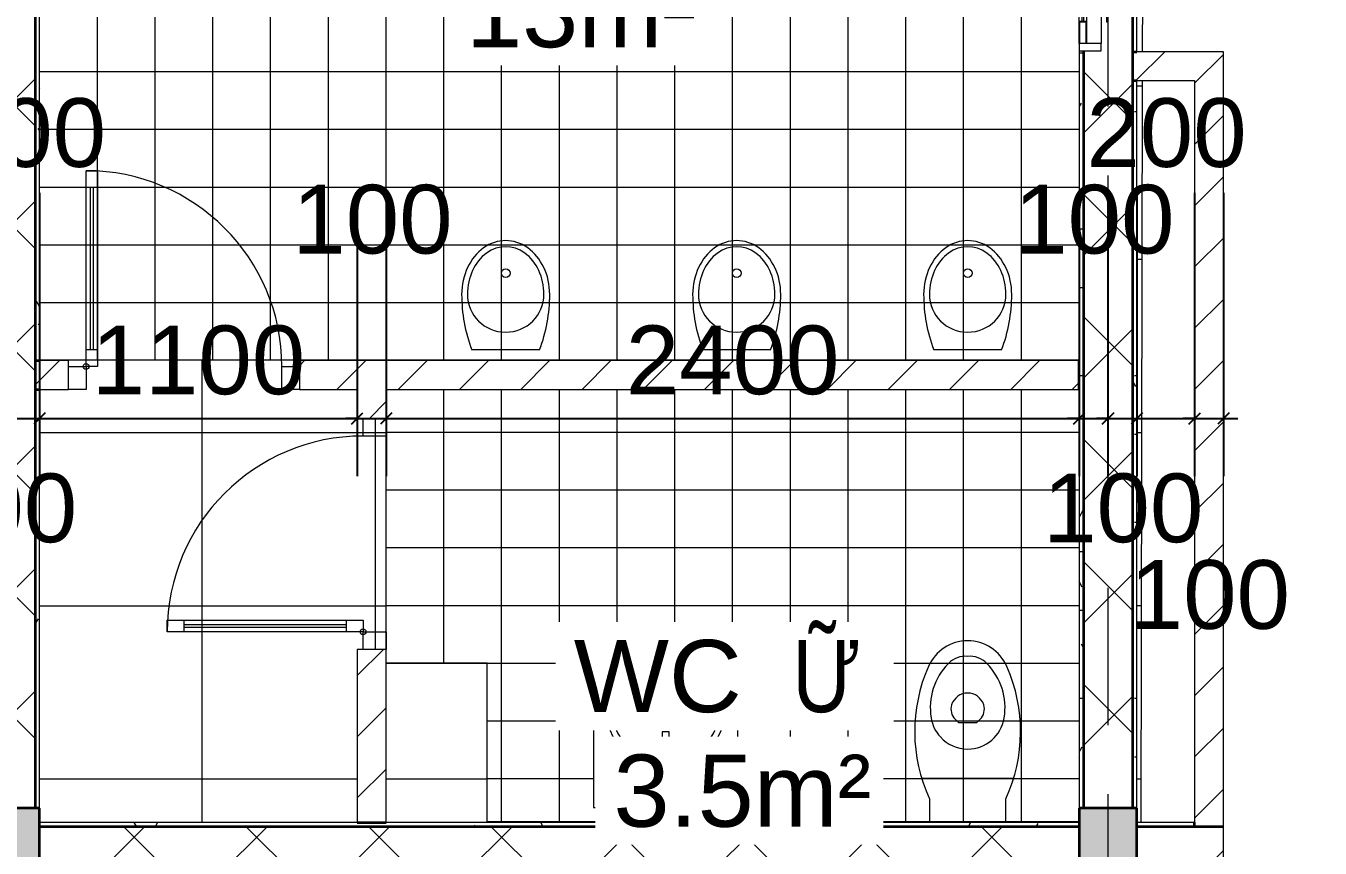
# Model space of a CAD drawing. Header units: millimetres. Extents: x -20510 to 108935, y -243239 to 20306.
# Drawn here: x 33402 to 37885, y -132188 to -129340 of the extents above; entities that cross this region are included whole.
import ezdxf

# ---------------------------------------------------------------- set-up
doc = ezdxf.new("R2010")
doc.units = ezdxf.units.MM
doc.linetypes.add('Hidden', pattern=[714.375, 476.25, -238.125])
for name, color, linetype, lineweight in [('A-ANNO-DIMS', 1, 'Continuous', 9), ('A-DOOR', 2, 'Continuous', 18), ('A-FLOR', 7, 'Continuous', 9), ('A-FLOR-PATT', 8, 'Continuous', 9), ('A-GLAZ', 4, 'Continuous', 18), ('A-WALL', 7, 'Continuous', 25), ('A-WALL-PATT', 8, 'Continuous', 18), ('G-ANNO-TEXT', 2, 'Continuous', 9), ('P-SANR-FIXT', 3, 'Continuous', 9), ('S-COLS', 7, 'Continuous', 25), ('S-GRID', 1, 'Continuous', 9)]:
    doc.layers.add(name, color=color, linetype=linetype, lineweight=lineweight)
doc.styles.add('Arial_2', font='arial.ttf', dxfattribs={"height": 300})
doc.styles.add('Arial_3', font='arial.ttf', dxfattribs={"width": 0.8, "height": 250})
doc.styles.add('Arial_5', font='arial.ttf', dxfattribs={"height": 238.125})
doc.dimstyles.new('SecretInternalLinAngDimStyle5p4736185', dxfattribs={"dimscale": 304.8, "dimtxt": 242.94927, "dimasz": 0.130208, "dimexe": 0.656168, "dimexo": 0.0625, "dimgap": 0.260417, "dimtad": 1, "dimdec": 0, "dimrnd": 100, "dimzin": 0, "dimdsep": 46, "dimtxsty": 'Arial_5', "dimblk1": 'OBLIQUE', "dimblk2": 'OBLIQUE', "dimsah": 1, "dimcen": 0.09, "dimdle": 0.492126, "dimazin": 0, "dimtfac": 1, "dimtdec": 4, "dimtix": 1, "dimtmove": 0, "dimatfit": 3, "dimfxl": 2.624672, "dimfxlon": 1, "dimtvp": 1, "dimtolj": 1, "dimtzin": 0, "dimarcsym": 2})
doc.dimstyles.new('SecretInternalLinAngDimStyle5p4736185_1', dxfattribs={"dimscale": 304.8, "dimtxt": 242.94927, "dimasz": 0.130208, "dimexe": 0.656168, "dimexo": 0.0625, "dimgap": 0.260417, "dimtad": 1, "dimdec": 0, "dimrnd": 100, "dimzin": 0, "dimdsep": 46, "dimtxsty": 'Arial_5', "dimblk1": 'OBLIQUE', "dimblk2": 'OBLIQUE', "dimsah": 1, "dimcen": 0.09, "dimdle": 0.492126, "dimazin": 0, "dimtfac": 1, "dimtdec": 4, "dimtix": 1, "dimtmove": 2, "dimatfit": 3, "dimfxl": 2.624672, "dimfxlon": 1, "dimtvp": 1, "dimtolj": 1, "dimtzin": 0, "dimarcsym": 2})
pattern_1 = [(45, (26776.95, -140000), (-106.066, 106.066), [])]
pattern_2 = [(0, (26776.95, -140000), (406.4, 101.6), [33.528, -271.272, 33.528, -271.272, -1625.6]), (0, (26776.95, -140000), (406.4, 101.6), [-609.6, 33.528, -576.072, 33.528, -271.272, -711.2]), (0, (26776.95, -140000), (406.4, 101.6), [-1524, 33.528, -169.672, 33.528, -474.472]), (120, (26929.35, -139949.2), (-291.1882, 301.1527), [33.528, -271.272, 33.528, -271.272, -1625.6]), (120, (26929.35, -139949.2), (-291.1882, 301.1527), [-609.6, 33.528, -576.072, 33.528, -271.272, -711.2]), (120, (26929.35, -139949.2), (-291.1882, 301.1527), [-1524, 33.528, -169.672, 33.528, -474.472]), (240, (26980.15, -139746), (-115.2118, -402.7527), [33.528, -271.272, 33.528, -271.272, -1625.6]), (240, (26980.15, -139746), (-115.2118, -402.7527), [-609.6, 33.528, -576.072, 33.528, -271.272, -711.2]), (240, (26980.15, -139746), (-115.2118, -402.7527), [-1524, 33.528, -169.672, 33.528, -474.472])]
pattern_3 = [(45, (26776.95, -140000), (-212.132, 212.132), []), (135, (26776.95, -140000), (-212.132, -212.132), [])]

# ---------------------------------------------------------------- blocks, each defined once
blk = doc.blocks.new('CỬA 1 CÁNH EROWINDOW_có ô chết_ - D5_800x2200-2361260-05_MẶT BẰNG TẦNG ÁP MÁI')
at = {"layer": 'A-DOOR'}
for p, q in [((-339, 708), (-299, 708)), ((-339, 30), (-339, 708)), ((-299, 708), (-299, 650)), ((-299, 708), (-299, 30)), ((-299, 650), (-339, 650)), ((-324, 88), (-324, 650)), ((-314, 650), (-314, 88)), ((-299, 88), (-339, 88)), ((-400, -50), (-400, 30)), ((-400, 30), (-339, 30)), ((-339, 30), (-339, -50)), ((-299, 30), (-339, 30)), ((339, -50), (339, 30)), ((339, 30), (400, 30)), ((400, 30), (400, -50)), ((-339, -50), (-400, -50)), ((400, -50), (339, -50))]:
    blk.add_line(p, q, dxfattribs=at)
blk.add_circle((-339, 30), 10, dxfattribs=at)
blk.add_arc((-339, 30), 678, 0, 90, dxfattribs=at)
blk = doc.blocks.new('CUA SO2 CANH NHOM KINH CO O THOANG - 900X1900-2374971-05_MẶT BẰNG TẦNG ÁP MÁI')
at = {"layer": 'A-GLAZ', "lineweight": 9}
for p, q in [((-450, 100), (-475, 100)), ((-475, 100), (-475, 24)), ((-450, 24), (-450, 100)), ((475, 100), (450, 100)), ((450, 100), (450, 24)), ((475, 24), (475, 100)), ((-475, 24), (-450, 24)), ((450, 24), (-450, 24)), ((450, 24), (475, 24))]:
    blk.add_line(p, q, dxfattribs=at)
at = {"layer": 'A-GLAZ', "lineweight": 25}
for p, q in [((-374, 100), (-450, 100)), ((-374, 75), (-374, 100)), ((0, 100), (-76, 100)), ((-76, 100), (-76, 75)), ((76, 100), (0, 100)), ((0, 100), (0, 75)), ((0, 75), (0, 100)), ((76, 75), (76, 100)), ((450, 100), (374, 100)), ((374, 100), (374, 75)), ((-450, 75), (-374, 75)), ((-76, 75), (0, 75)), ((0, 75), (76, 75)), ((374, 75), (450, 75))]:
    blk.add_line(p, q, dxfattribs=at)
at = {"layer": 'A-GLAZ'}
for p, q in [((-374, 100), (-76, 100)), ((-374, 90), (-76, 90)), ((-374, 85), (-374, 90)), ((-76, 90), (-76, 85)), ((76, 100), (374, 100)), ((76, 90), (374, 90)), ((76, 85), (76, 90)), ((374, 90), (374, 85)), ((-76, 85), (-374, 85)), ((-76, 75), (-374, 75)), ((374, 85), (76, 85)), ((374, 75), (76, 75)), ((-76, 5), (-374, 5)), ((-374, 5), (-374, 0)), ((-374, 0), (-76, 0)), ((-76, 0), (-76, 5)), ((374, 5), (76, 5)), ((76, 5), (76, 0)), ((76, 0), (374, 0)), ((374, 0), (374, 5))]:
    blk.add_line(p, q, dxfattribs=at)
blk = doc.blocks.new('M_Concrete-Rectangular-Column - COT200X250-2391840-05_MẶT BẰNG TẦNG ÁP MÁI')
at = {"layer": 'S-COLS', "lineweight": 35}
blk.add_hatch(color=256, dxfattribs=at).paths.add_polyline_path([(100, -125), (100, 125), (-100, 125), (-100, -125)])
for p, q in [((100, 125), (-100, 125)), ((-100, 125), (-100, -125)), ((100, -125), (100, 125)), ((-100, -125), (100, -125))]:
    blk.add_line(p, q, dxfattribs=at)
blk = doc.blocks.new('xi bet 2 - 540 x 360mm-820673-05_MẶT BẰNG TẦNG ÁP MÁI')
at = {"layer": 'P-SANR-FIXT'}
for p, q in [((132.5, 0), (-132.5, 0)), ((-132.5, 0), (-132.5, -79.9)), ((132.5, -79.9), (132.5, 0)), ((-159.2, -150.5), (159.2, -150.5)), ((-43.1, -355.1), (-30.8, -342.8)), ((-30.8, -342.8), (30.8, -342.8)), ((30.8, -342.8), (43.1, -355.1))]:
    blk.add_line(p, q, dxfattribs=at)
for centre, radius, start, end in [((375, -312.7), 558.4, 155.3545, 203.7969), ((-375, -312.7), 558.4, 336.2031, 24.6455), ((0, -380.4), 128.2, 89.9985, 170.9061), ((0, -380.4), 128.2, 42.4453, 90.0015), ((0, -380.4), 128.2, 9.0939, 42.4453), ((-7.8, -390.5), 50, 135, 197.1865), ((7.8, -390.5), 50, 342.8171, 45), ((90.5, -394.9), 219.9, 170.9061, 224.3974), ((-90.5, -394.9), 219.9, 315.6026, 9.0939), ((0, -388.1), 58.1, 197.1865, 342.8171), ((1.4, -477.5), 150, 203.7969, 269.4689), ((-8.3, -491.7), 81.6, 224.3974, 275.8355), ((-1.4, -477.5), 150, 270.5311, 336.2031), ((8.3, -491.7), 81.6, 264.1645, 315.6026)]:
    blk.add_arc(centre, radius, start, end, dxfattribs=at)
blk = doc.blocks.new('tieu nam2 - tieu nam2-818435-05_MẶT BẰNG TẦNG ÁP MÁI')
at = {"layer": 'P-SANR-FIXT'}
blk.add_line((-117.4, -2.6), (117.4, -2.6), dxfattribs=at)
blk.add_circle((0, -268.3), 15, dxfattribs=at)
for centre, start, end in [((392.4, -195), 159.3261, 180), ((-392.4, -195), 360, 20.6739)]:
    blk.add_arc(centre, 544.9, start, end, dxfattribs=at)
for major_axis, ratio, start_param, end_param in [((-132.5, 0), 0.987707, 3.141593, 6.283185), ((0, 186.2), 0.819068, 1.570796, 4.712389), ((0, 165), 0.80303, 1.570796, 4.712389)]:
    blk.add_ellipse((0, -195), major_axis=major_axis, ratio=ratio, start_param=start_param, end_param=end_param, dxfattribs=at)
blk = doc.blocks.new('chau rua tay2 - chau rua tay2-V11-05_MẶT BẰNG TẦNG ÁP MÁI')
at = {"layer": 'P-SANR-FIXT'}
for p, q in [((274.8, 0), (-225.2, 0)), ((-225.2, 0), (-225.2, -560)), ((274.8, -560), (274.8, 0)), ((12.8, -112.3), (12.8, -263)), ((21.8, -116.1), (21.8, -179.3)), ((27.8, -179.3), (27.8, -116.1)), ((36.8, -263), (36.8, -112.3)), ((21.8, -179.3), (27.8, -179.3)), ((12.8, -263), (36.8, -263)), ((-225.2, -560), (274.8, -560))]:
    blk.add_line(p, q, dxfattribs=at)
blk.add_circle((24.8, -340), 13.7, dxfattribs=at)
for centre, radius, start, end in [((24.8, -97.3), 25, 360, 180), ((24.8, -97.3), 20, 360, 180), ((24.8, -97.3), 25, 180, 239.8364), ((24.8, -97.3), 20, 180, 360), ((24.8, -97.3), 25, 300.1636, 360), ((24.8, -340), 205, 93.5137, 86.7305), ((24.8, -340), 185, 93.8341, 86.2159), ((24.8, -340), 22, 360, 180), ((24.8, -340), 22, 180, 360), ((24.8, -340), 13.7, 0, 180), ((24.8, -340), 13.7, 180, 0)]:
    blk.add_arc(centre, radius, start, end, dxfattribs=at)
blk = doc.blocks.new('_Oblique')
at = {"color": 0, "linetype": 'ByBlock', "lineweight": -2}
blk.add_line((-0.5, -0.5), (0.5, 0.5), dxfattribs=at)
blk = doc.blocks.new('DIMBLOCK156-05_MẶT BẰNG TẦNG ÁP MÁI')
at = {"layer": 'A-ANNO-DIMS', "color": 0, "lineweight": -2, "transparency": 16777216}
for p, q in [((33250, -129919.1), (33250, -130900)), ((33350, -129919.1), (33350, -130900)), ((33250, -130700), (33210.3, -130700)), ((33250, -130700), (33350, -130700)), ((33350, -130700), (33389.7, -130700))]:
    blk.add_line(p, q, dxfattribs=at)
at = {"layer": 'Defpoints', "color": 0, "transparency": 16777216}
for p in [(33250, -129900), (33350, -129900), (33350, -130700)]:
    blk.add_point(p, dxfattribs=at)
at = {"layer": 'A-ANNO-DIMS', "color": 0, "lineweight": -2, "transparency": 16777216, "xscale": 39.6875, "yscale": 39.6875, "zscale": 39.6875}
blk.add_blockref('_Oblique', (33250, -130700), dxfattribs=at)
at = {"layer": 'A-ANNO-DIMS', "color": 0, "lineweight": -2, "transparency": 16777216, "xscale": 39.6875, "yscale": 39.6875, "zscale": 39.6875, "rotation": 180}
blk.add_blockref('_Oblique', (33350, -130700), dxfattribs=at)
at = {"layer": 'A-ANNO-DIMS', "color": 0, "transparency": 16777216, "insert": (33025.3, -130890.9), "char_height": 238.12, "width": 659.327, "attachment_point": 1, "line_spacing_factor": 0.941778, "style": 'Arial_5'}
blk.add_mtext('\\A1;100', dxfattribs=at)
blk = doc.blocks.new('DIMBLOCK157-05_MẶT BẰNG TẦNG ÁP MÁI')
at = {"layer": 'A-ANNO-DIMS', "color": 0, "lineweight": -2, "transparency": 16777216}
for p, q in [((33350, -129919.1), (33350, -130900)), ((33450, -129919.1), (33450, -130900)), ((33350, -130700), (33310.3, -130700)), ((33350, -130700), (33450, -130700)), ((33450, -130700), (33489.7, -130700))]:
    blk.add_line(p, q, dxfattribs=at)
at = {"layer": 'Defpoints', "color": 0, "transparency": 16777216}
for p in [(33350, -129900), (33450, -129900), (33450, -130700)]:
    blk.add_point(p, dxfattribs=at)
at = {"layer": 'A-ANNO-DIMS', "color": 0, "lineweight": -2, "transparency": 16777216, "xscale": 39.6875, "yscale": 39.6875, "zscale": 39.6875}
blk.add_blockref('_Oblique', (33350, -130700), dxfattribs=at)
at = {"layer": 'A-ANNO-DIMS', "color": 0, "lineweight": -2, "transparency": 16777216, "xscale": 39.6875, "yscale": 39.6875, "zscale": 39.6875, "rotation": 180}
blk.add_blockref('_Oblique', (33450, -130700), dxfattribs=at)
at = {"layer": 'A-ANNO-DIMS', "color": 0, "transparency": 16777216, "insert": (33125.3, -129590.9), "char_height": 238.12, "width": 659.327, "attachment_point": 1, "line_spacing_factor": 0.941778, "style": 'Arial_5'}
blk.add_mtext('\\A1;100', dxfattribs=at)
blk = doc.blocks.new('DIMBLOCK158-05_MẶT BẰNG TẦNG ÁP MÁI')
at = {"layer": 'A-ANNO-DIMS', "color": 0, "lineweight": -2, "transparency": 16777216}
for p, q in [((33450, -129919.1), (33450, -130900)), ((34550, -129919.1), (34550, -130900)), ((33300, -130700), (34700, -130700))]:
    blk.add_line(p, q, dxfattribs=at)
at = {"layer": 'Defpoints', "color": 0, "transparency": 16777216}
for p in [(33450, -129900), (34550, -129900), (34550, -130700)]:
    blk.add_point(p, dxfattribs=at)
at = {"layer": 'A-ANNO-DIMS', "color": 0, "lineweight": -2, "transparency": 16777216, "xscale": 39.6875, "yscale": 39.6875, "zscale": 39.6875, "rotation": 180}
blk.add_blockref('_Oblique', (33450, -130700), dxfattribs=at)
at = {"layer": 'A-ANNO-DIMS', "color": 0, "lineweight": -2, "transparency": 16777216, "xscale": 39.6875, "yscale": 39.6875, "zscale": 39.6875}
blk.add_blockref('_Oblique', (34550, -130700), dxfattribs=at)
at = {"layer": 'A-ANNO-DIMS', "color": 0, "transparency": 16777216, "insert": (34000, -130499), "char_height": 238.12, "width": 879.103, "attachment_point": 5, "style": 'Arial_5'}
blk.add_mtext('\\A1;1100', dxfattribs=at)
blk = doc.blocks.new('DIMBLOCK159-05_MẶT BẰNG TẦNG ÁP MÁI')
at = {"layer": 'A-ANNO-DIMS', "color": 0, "lineweight": -2, "transparency": 16777216}
for p, q in [((34550, -129919.1), (34550, -130900)), ((34650, -129919.1), (34650, -130900)), ((34550, -130700), (34510.3, -130700)), ((34550, -130700), (34650, -130700)), ((34650, -130700), (34689.7, -130700))]:
    blk.add_line(p, q, dxfattribs=at)
at = {"layer": 'Defpoints', "color": 0, "transparency": 16777216}
for p in [(34550, -129900), (34650, -129900), (34650, -130700)]:
    blk.add_point(p, dxfattribs=at)
at = {"layer": 'A-ANNO-DIMS', "color": 0, "lineweight": -2, "transparency": 16777216, "xscale": 39.6875, "yscale": 39.6875, "zscale": 39.6875}
blk.add_blockref('_Oblique', (34550, -130700), dxfattribs=at)
at = {"layer": 'A-ANNO-DIMS', "color": 0, "lineweight": -2, "transparency": 16777216, "xscale": 39.6875, "yscale": 39.6875, "zscale": 39.6875, "rotation": 180}
blk.add_blockref('_Oblique', (34650, -130700), dxfattribs=at)
at = {"layer": 'A-ANNO-DIMS', "color": 0, "transparency": 16777216, "insert": (34325.3, -129890.9), "char_height": 238.12, "width": 659.327, "attachment_point": 1, "line_spacing_factor": 0.941778, "style": 'Arial_5'}
blk.add_mtext('\\A1;100', dxfattribs=at)
blk = doc.blocks.new('DIMBLOCK160-05_MẶT BẰNG TẦNG ÁP MÁI')
at = {"layer": 'A-ANNO-DIMS', "color": 0, "lineweight": -2, "transparency": 16777216}
for p, q in [((34650, -129919.1), (34650, -130900)), ((37050, -129919.1), (37050, -130900)), ((34500, -130700), (37200, -130700))]:
    blk.add_line(p, q, dxfattribs=at)
at = {"layer": 'Defpoints', "color": 0, "transparency": 16777216}
for p in [(34650, -129900), (37050, -129900), (37050, -130700)]:
    blk.add_point(p, dxfattribs=at)
at = {"layer": 'A-ANNO-DIMS', "color": 0, "lineweight": -2, "transparency": 16777216, "xscale": 39.6875, "yscale": 39.6875, "zscale": 39.6875, "rotation": 180}
blk.add_blockref('_Oblique', (34650, -130700), dxfattribs=at)
at = {"layer": 'A-ANNO-DIMS', "color": 0, "lineweight": -2, "transparency": 16777216, "xscale": 39.6875, "yscale": 39.6875, "zscale": 39.6875}
blk.add_blockref('_Oblique', (37050, -130700), dxfattribs=at)
at = {"layer": 'A-ANNO-DIMS', "color": 0, "transparency": 16777216, "insert": (35850, -130499), "char_height": 238.12, "width": 879.103, "attachment_point": 5, "style": 'Arial_5'}
blk.add_mtext('\\A1;2400', dxfattribs=at)
blk = doc.blocks.new('DIMBLOCK161-05_MẶT BẰNG TẦNG ÁP MÁI')
at = {"layer": 'A-ANNO-DIMS', "color": 0, "lineweight": -2, "transparency": 16777216}
for p, q in [((37050, -129919.1), (37050, -130900)), ((37150, -129919.1), (37150, -130900)), ((37050, -130700), (37010.3, -130700)), ((37050, -130700), (37150, -130700)), ((37150, -130700), (37189.7, -130700))]:
    blk.add_line(p, q, dxfattribs=at)
at = {"layer": 'Defpoints', "color": 0, "transparency": 16777216}
for p in [(37050, -129900), (37150, -129900), (37150, -130700)]:
    blk.add_point(p, dxfattribs=at)
at = {"layer": 'A-ANNO-DIMS', "color": 0, "lineweight": -2, "transparency": 16777216, "xscale": 39.6875, "yscale": 39.6875, "zscale": 39.6875}
blk.add_blockref('_Oblique', (37050, -130700), dxfattribs=at)
at = {"layer": 'A-ANNO-DIMS', "color": 0, "lineweight": -2, "transparency": 16777216, "xscale": 39.6875, "yscale": 39.6875, "zscale": 39.6875, "rotation": 180}
blk.add_blockref('_Oblique', (37150, -130700), dxfattribs=at)
at = {"layer": 'A-ANNO-DIMS', "color": 0, "transparency": 16777216, "insert": (36825.3, -129890.9), "char_height": 238.12, "width": 659.327, "attachment_point": 1, "line_spacing_factor": 0.941778, "style": 'Arial_5'}
blk.add_mtext('\\A1;100', dxfattribs=at)
blk = doc.blocks.new('DIMBLOCK162-05_MẶT BẰNG TẦNG ÁP MÁI')
at = {"layer": 'A-ANNO-DIMS', "color": 0, "lineweight": -2, "transparency": 16777216}
for p, q in [((37150, -129919.1), (37150, -130900)), ((37250, -129919.1), (37250, -130900)), ((37150, -130700), (37110.3, -130700)), ((37150, -130700), (37250, -130700)), ((37250, -130700), (37289.7, -130700))]:
    blk.add_line(p, q, dxfattribs=at)
at = {"layer": 'Defpoints', "color": 0, "transparency": 16777216}
for p in [(37150, -129900), (37250, -129900), (37250, -130700)]:
    blk.add_point(p, dxfattribs=at)
at = {"layer": 'A-ANNO-DIMS', "color": 0, "lineweight": -2, "transparency": 16777216, "xscale": 39.6875, "yscale": 39.6875, "zscale": 39.6875}
blk.add_blockref('_Oblique', (37150, -130700), dxfattribs=at)
at = {"layer": 'A-ANNO-DIMS', "color": 0, "lineweight": -2, "transparency": 16777216, "xscale": 39.6875, "yscale": 39.6875, "zscale": 39.6875, "rotation": 180}
blk.add_blockref('_Oblique', (37250, -130700), dxfattribs=at)
at = {"layer": 'A-ANNO-DIMS', "color": 0, "transparency": 16777216, "insert": (36925.3, -130890.9), "char_height": 238.12, "width": 659.327, "attachment_point": 1, "line_spacing_factor": 0.941778, "style": 'Arial_5'}
blk.add_mtext('\\A1;100', dxfattribs=at)
blk = doc.blocks.new('DIMBLOCK163-05_MẶT BẰNG TẦNG ÁP MÁI')
at = {"layer": 'A-ANNO-DIMS', "color": 0, "lineweight": -2, "transparency": 16777216}
for p, q in [((37250, -129919.1), (37250, -130900)), ((37450, -129919.1), (37450, -130900)), ((37100, -130700), (37600, -130700))]:
    blk.add_line(p, q, dxfattribs=at)
at = {"layer": 'Defpoints', "color": 0, "transparency": 16777216}
for p in [(37250, -129900), (37450, -129900), (37450, -130700)]:
    blk.add_point(p, dxfattribs=at)
at = {"layer": 'A-ANNO-DIMS', "color": 0, "lineweight": -2, "transparency": 16777216, "xscale": 39.6875, "yscale": 39.6875, "zscale": 39.6875, "rotation": 180}
blk.add_blockref('_Oblique', (37250, -130700), dxfattribs=at)
at = {"layer": 'A-ANNO-DIMS', "color": 0, "lineweight": -2, "transparency": 16777216, "xscale": 39.6875, "yscale": 39.6875, "zscale": 39.6875}
blk.add_blockref('_Oblique', (37450, -130700), dxfattribs=at)
at = {"layer": 'A-ANNO-DIMS', "color": 0, "transparency": 16777216, "insert": (37075.3, -129590.9), "char_height": 238.12, "width": 659.327, "attachment_point": 1, "line_spacing_factor": 0.941778, "style": 'Arial_5'}
blk.add_mtext('\\A1;200', dxfattribs=at)
blk = doc.blocks.new('DIMBLOCK164-05_MẶT BẰNG TẦNG ÁP MÁI')
at = {"layer": 'A-ANNO-DIMS', "color": 0, "lineweight": -2, "transparency": 16777216}
for p, q in [((37450, -129919.1), (37450, -130900)), ((37550, -129919.1), (37550, -130900)), ((37450, -130700), (37410.3, -130700)), ((37450, -130700), (37550, -130700)), ((37550, -130700), (37589.7, -130700))]:
    blk.add_line(p, q, dxfattribs=at)
at = {"layer": 'Defpoints', "color": 0, "transparency": 16777216}
for p in [(37450, -129900), (37550, -129900), (37550, -130700)]:
    blk.add_point(p, dxfattribs=at)
at = {"layer": 'A-ANNO-DIMS', "color": 0, "lineweight": -2, "transparency": 16777216, "xscale": 39.6875, "yscale": 39.6875, "zscale": 39.6875}
blk.add_blockref('_Oblique', (37450, -130700), dxfattribs=at)
at = {"layer": 'A-ANNO-DIMS', "color": 0, "lineweight": -2, "transparency": 16777216, "xscale": 39.6875, "yscale": 39.6875, "zscale": 39.6875, "rotation": 180}
blk.add_blockref('_Oblique', (37550, -130700), dxfattribs=at)
at = {"layer": 'A-ANNO-DIMS', "color": 0, "transparency": 16777216, "insert": (37225.3, -131190.9), "char_height": 238.12, "width": 659.327, "attachment_point": 1, "line_spacing_factor": 0.941778, "style": 'Arial_5'}
blk.add_mtext('\\A1;100', dxfattribs=at)

msp = doc.modelspace()

# ---------------------------------------------------------------- hatches: boundary and pattern name
at = {"layer": 'A-FLOR-PATT'}
h = msp.add_hatch(dxfattribs=at)
h.set_pattern_fill('FP_6', color=256, style=0, pattern_type=2)
h.set_pattern_definition([(0.0043, (16612.5, -132550.4), (-0.045, 600), []), (90.004, (16612.5, -132550.4), (-600, -0.042), [])])
h.paths.add_polyline_path([(450, -140100.9), (825, -140100.8), (825, -139951), (650, -139951), (650, -140100), (450, -140100), (450, -139900), (574, -139900), (574, -139750), (450, -139750), (450, -140100)])
h.paths.add_polyline_path([(1925, -140100.8), (2025, -140100.7), (2025, -140001), (1925, -140001)])
h.paths.add_polyline_path([(3125, -140100.7), (3225, -140100.7), (3225, -140001), (3125, -140001)])
h.paths.add_polyline_path([(4250, -140100.6), (11550, -140100), (11550, -134700), (8150, -134700), (8150, -134750), (7950, -134750), (7950, -134700), (7270, -134700), (7270, -134500), (12580, -134500), (12580, -134700), (11750, -134700), (11750, -139900), (22350, -139900), (22350, -134700), (22250, -134700), (22250, -134500), (23080, -134500), (23080, -134700), (22550, -134700), (22550, -139900), (25950, -139900), (25950, -134700), (24080, -134700), (24080, -134500), (31170, -134500), (31170, -134700), (29750, -134700), (29750, -134750), (29550, -134750), (29550, -134700), (26150, -134700), (26150, -140099), (32150, -140098.5), (32150, -140006), (32250, -140006), (32250, -140098.5), (33450, -140098.4), (33450, -140006), (33550, -140006), (33550, -139901), (37250, -139900), (37250, -139750), (37025, -139750), (37025, -139650), (37050, -139650), (37050, -136600), (37150, -136600), (37150, -137450), (37254.9, -137450), (37260.1, -134700), (37250, -134700), (37250, -134750), (37050, -134750), (37050, -134700), (33450, -134700), (33450, -134750), (33250, -134750), (33250, -134700), (32570, -134700), (32570, -134500), (37050, -134500), (37050, -132300), (33220, -132300), (33220, -132100), (33250, -132100), (33249.6, -129962.3), (33232.2, -129960), (33215.2, -129953.6), (33207.3, -129948.4), (33198.9, -129942), (33189.7, -129931.5), (33179.7, -129912.4), (33176.2, -129900.8), (33175.2, -129881.6), (33178.7, -129864.4), (33184.8, -129850.1), (33194.5, -129837.3), (33205.5, -129827), (33218.9, -129818.1), (33218.9, -128025.5), (33250, -128025.5), (33250, -125200), (29750, -125200), (29750, -128701.8), (29781.1, -128694.4), (30299.2, -128452.8), (30346.5, -128258.4), (30478.5, -128541.6), (30525.8, -128347.2), (31075, -128091.1), (31075, -128095.7), (31094.6, -128091.1), (31094.6, -128093.6), (31105.3, -128091.1), (31105.3, -129819.4), (31123.5, -129831.6), (31135.5, -129845.3), (31143.7, -129858.9), (31147.7, -129877.9), (31148.6, -129897.5), (31142.7, -129915.7), (31133.9, -129933), (31120.2, -129946.9), (31101.7, -129956), (31090, -129960.8), (31074.6, -129961.5), (31053.8, -129959), (31043.9, -129955.6), (31025.7, -129943.4), (31013.7, -129929.7), (31005.5, -129916.1), (31000.6, -129900), (29823, -129900), (29819.5, -129916.1), (29809.4, -129932.8), (29795.4, -129947.1), (29779.1, -129956.8), (29765.8, -129960.5), (29750, -129961.5), (29750, -132100), (32220, -132100), (32220, -132300), (29540, -132300), (29540, -132100), (29550, -132100), (29550, -126900), (23000, -126900), (23000, -127900), (22550, -127900), (22550, -132100), (25950, -132100), (25950, -132050), (26150, -132050), (26150, -132100), (28540, -132100), (28540, -132300), (22340, -132300), (22340, -132100), (22350, -132100), (22350, -127900), (19900, -127900), (19900, -126900), (15350, -126900), (15350, -132100), (18750, -132100), (18750, -132050), (18950, -132050), (18950, -132100), (21340, -132100), (21340, -132300), (15140, -132300), (15140, -132100), (15150, -132100), (15150, -126900), (8150, -126900), (8150, -132100), (11550, -132100), (11550, -132050), (11750, -132050), (11750, -132100), (14140, -132100), (14140, -132300), (6270, -132300), (6270, -132100), (7950, -132100), (7949.6, -129962.3), (7929.6, -129959.1), (7918.4, -129955.4), (7907.3, -129948.4), (7899.4, -129942.5), (7888.7, -129929.7), (7879.7, -129912.4), (7876.2, -129900.8), (7875.2, -129881.6), (7878.7, -129864.4), (7884.8, -129850.1), (7894.5, -129837.3), (7905.5, -129827), (7918.9, -129818.1), (7918.9, -128025.5), (7950, -128025.5), (7950, -125200), (4450, -125200), (4450, -132100), (5270, -132100), (5270, -132300), (450, -132300), (450, -132050), (650, -132050), (650, -132100), (4250, -132100), (4250, -126700.8), (4225, -126700.8), (4225, -126899), (675, -126899), (675, -127150), (650, -127150), (650, -129700), (450, -129700), (450, -131200), (-4025.9, -131200), (-4050, -135600), (450, -135600), (450, -137100), (650, -137100), (650.7, -139650), (675, -139650), (675, -139851), (925, -139851), (925, -139901), (4225, -139901), (4225, -139956), (4250, -139956), (4250, -140100)])
h.paths.add_polyline_path([(34550, -140098.3), (34650, -140098.3), (34650, -140001), (34550, -140001)])
h.paths.add_polyline_path([(35750, -140098.2), (35850, -140098.2), (35850, -140001), (35750, -140001)])
h.paths.add_polyline_path([(36950, -140098.2), (37050, -140098.1), (37050, -140000), (36950, -140000)])
h.paths.add_polyline_path([(450, -139650), (450, -139650), (450, -139484.7)])
h.paths.add_polyline_path([(37250.8, -139650), (37252.5, -138750), (37250, -138750), (37250, -139650)])
h.paths.add_polyline_path([(37150, -138650), (37252.7, -138650), (37252.9, -138550), (37150, -138550), (37150, -138558.2)])
h.paths.add_polyline_path([(450, -138650), (550, -138650), (550, -138550), (450, -138550), (450, -138558.2)])
h.paths.add_polyline_path([(450, -138450), (450, -138450), (450, -137631.8)])
h.paths.add_polyline_path([(37250, -138450), (37253.1, -138450), (37254.7, -137550), (37250, -137550), (37250, -137631.8)])
h.paths.add_polyline_path([(450, -137450), (550, -137450), (550, -137200), (450, -137200)])
h.paths.add_polyline_path([(15350, -134750), (15150, -134750), (15150, -134700), (13980, -134700), (13980, -134500), (20850, -134500), (20850, -134700), (18950, -134700), (18950, -134750), (18750, -134750), (18750, -134700), (15350, -134700)])
h.paths.add_polyline_path([(4265, -134750), (4250, -134750), (4250, -134700), (650, -134700), (650, -134750), (450, -134750), (450, -134500), (5870, -134500), (5870, -134700), (4450, -134700), (4450, -134750), (4435, -134750)])
h.paths.add_polyline_path([(37260.4, -134500), (37264.5, -132300), (37250, -132300), (37250, -134500)])
h.paths.add_polyline_path([(33450, -132100), (34550, -132100), (34550, -131500), (34650, -131500), (34650, -130700), (34550, -130700), (34550, -130600), (34350, -130600), (34350, -130500), (37050, -130500), (37050, -130498.3), (33450, -130498.3), (33450.7, -130500), (33550, -130500), (33550, -130600), (33450, -130600), (33450, -132073.3)])
h.paths.add_polyline_path([(37264.9, -132100), (37269.7, -129530), (37250, -129530), (37250, -132100)])
h.paths.add_polyline_path([(34650, -132100), (37050, -132100), (37050, -132097.4), (35000, -132097.4), (35000, -131548.3), (34650, -131548.3), (34650, -132073.3)])
h.paths.add_polyline_path([(31925.4, -129962.3), (31903.7, -129958.8), (31889.2, -129952.6), (31878, -129945), (31867.3, -129934), (31858, -129919.4), (31853.1, -129905.6), (31850.7, -129887.5), (31852.7, -129870.1), (31859.3, -129854.2), (31869.7, -129838.2), (31880.4, -129828.6), (31894.7, -129819.2), (31894.7, -128025.5), (31956.1, -128025.5), (31956.9, -129819.6), (31972.8, -129830), (31983.5, -129841), (31992.8, -129855.6), (31997.7, -129869.4), (32000.1, -129887.5), (31998.1, -129904.9), (31991.5, -129920.8), (31981.1, -129936.8), (31974, -129943.8), (31955.8, -129955.8), (31941, -129960.5)])
h.paths.add_polyline_path([(6625.4, -129962.3), (6603.7, -129958.8), (6589.2, -129952.6), (6578, -129945), (6567.3, -129934), (6558, -129919.4), (6553.1, -129905.6), (6550.7, -129887.5), (6552.7, -129870.1), (6559.3, -129854.2), (6569.7, -129838.2), (6580.4, -129828.6), (6594.7, -129819.2), (6594.7, -128025.5), (6656.1, -128025.5), (6656.9, -129819.6), (6672.8, -129830), (6683.5, -129841), (6692.8, -129855.6), (6697.7, -129869.4), (6700.1, -129887.5), (6698.1, -129904.9), (6691.5, -129920.8), (6681.1, -129936.8), (6674, -129943.8), (6655.8, -129955.8), (6641, -129960.5)])
h.paths.add_polyline_path([(450, -129600), (550, -129600), (550, -129350), (450, -129350)])
h.paths.add_polyline_path([(37269.9, -129430), (37275, -126699.9), (37250, -126700), (37250, -129430)])
h.paths.add_polyline_path([(450, -128250), (550, -128250), (550, -128150), (450, -128150)])
h.paths.add_polyline_path([(450, -127050), (575, -127050), (575, -126900), (450, -126900), (450, -126700), (650, -126700), (650.7, -126799), (825, -126799), (825, -126699.3), (450, -126700), (450, -127050)])
h.paths.add_polyline_path([(3125, -126799), (3225, -126799), (3225, -126700.3), (3125, -126700.3)])
h.paths.add_polyline_path([(1925, -126799), (2025, -126799), (2025, -126699.8), (1925, -126699.8)])
h.paths.add_polyline_path([(28478, -126700), (29550, -126699.1), (29550, -126699.1), (8150, -126698.3), (8150, -126700), (26978, -126700)])
h.paths.add_polyline_path([(4250, -126699.9), (4250, -125000), (4250, -125000), (4250, -126699.9)])
h = msp.add_hatch(dxfattribs=at)
h.set_pattern_fill('FP_4', color=256, style=0, pattern_type=2)
h.set_pattern_definition([(180, (35250, -128698.7), (-2e-14, -200), []), (270, (35250, -128698.7), (200, 1e-14), [])])
h.paths.add_polyline_path([(34650, -130498.3), (37050, -130498.3), (37050, -126900), (33450, -126900), (33450, -127060.9), (34010, -127060.9), (34010, -127560.9), (33450, -127560.9), (33450, -128134.4), (34010, -128134.4), (34010, -128634.4), (33450, -128634.4), (33450, -130498.3)])
h = msp.add_hatch(dxfattribs=at)
h.set_pattern_fill('FP_5', color=256, style=0, pattern_type=2)
h.set_pattern_definition([(0, (35850, -131347.83), (0, 200), []), (90, (35850, -131347.83), (-200, 1e-14), [])])
h.paths.add_polyline_path([(35107.7, -132097.4), (37050, -132097.4), (37050, -130600), (34650, -130600), (34650, -131548.3), (35000, -131548.3), (35000, -132097.4)])
h.paths.add_polyline_path([(35838, -132048.3), (35368, -132048.3), (35368, -131488.3), (35868, -131488.3), (35868, -132048.3)])
at = {"layer": 'A-WALL-PATT', "lineweight": 9}
h = msp.add_hatch(dxfattribs=at)
h.set_pattern_fill('FP_3', color=256, style=0, pattern_type=2)
h.set_pattern_definition(pattern_3)
h.paths.add_polyline_path([(33266.6, -132050), (33435, -132050), (33434.5, -126900), (33265, -126900), (33265, -132050)])
h.paths.add_polyline_path([(33435, -126700), (33435, -125200), (33265, -125200), (33265, -126700), (33433.3, -126700)])
h = msp.add_hatch(dxfattribs=at)
h.set_pattern_fill('FP_2', color=256, style=0, pattern_type=2)
h.set_pattern_definition(pattern_2)
h.paths.add_polyline_path([(33435, -132050), (33450, -132050), (33450, -130600), (33435, -130600)])
h.paths.add_polyline_path([(33435, -130500), (33450, -130500), (33450, -126900), (33435, -126900), (33435, -130220.4)])
h.paths.add_polyline_path([(33435, -126700), (33450, -126700), (33450, -125200), (33435, -125200), (33435, -126514.8)])
h = msp.add_hatch(dxfattribs=at)
h.set_pattern_fill('FP_2', color=256, style=0, pattern_type=2)
h.set_pattern_definition(pattern_2)
h.paths.add_polyline_path([(37064.7, -132050), (37065, -132050), (37065, -129427), (37050, -129427), (37050, -132050), (37064.5, -132050)])
h.paths.add_polyline_path([(37065, -128477), (37065, -128257), (37050, -128257), (37050.2, -128477), (37055.5, -128477)])
h.paths.add_polyline_path([(37065, -127307), (37065, -126900), (37050, -126900), (37050.9, -127307), (37062.6, -127307)])
h = msp.add_hatch(dxfattribs=at)
h.set_pattern_fill('FP_3', color=256, style=0, pattern_type=2)
h.set_pattern_definition(pattern_3)
h.paths.add_polyline_path([(37068.3, -132050), (37235, -132050), (37235, -126900), (37065, -126900), (37065, -127307), (37126, -127307), (37126, -127332), (37075, -127332), (37075, -128232), (37126, -128232), (37126, -128257), (37065, -128257), (37065, -128477), (37126, -128477), (37126, -128502), (37075, -128502), (37075, -129402), (37126, -129402), (37126, -129427), (37065, -129427), (37065, -132050)])
h.paths.add_polyline_path([(37150, -129326), (37145, -129326), (37145, -129028), (37150, -129028), (37150, -129294)])
h.paths.add_polyline_path([(37145, -128876), (37145, -128578), (37150, -128578), (37150, -128876)])
h.paths.add_polyline_path([(37150, -128156), (37145, -128156), (37145, -127858), (37150, -127858), (37150, -128136)])
h.paths.add_polyline_path([(37145, -127706), (37145, -127408), (37150, -127408), (37150, -127706)])
h = msp.add_hatch(dxfattribs=at)
h.set_pattern_fill('FP_2', color=256, style=0, pattern_type=2)
h.set_pattern_definition(pattern_2)
h.paths.add_polyline_path([(37250, -132050), (37250, -129530), (37235, -129530), (37235, -132050), (37249.7, -132050)])
h.paths.add_polyline_path([(37250, -129430), (37250, -126900), (37235, -126900), (37235, -129430)])
h = msp.add_hatch(dxfattribs=at)
h.set_pattern_fill('FP_1', color=256, style=0, pattern_type=2)
h.set_pattern_definition(pattern_1)
h.paths.add_polyline_path([(37450, -129530), (37450, -129430), (37235, -129430), (37235, -129530), (37250, -129530)])
h = msp.add_hatch(dxfattribs=at)
h.set_pattern_fill('FP_1', color=256, style=0, pattern_type=2)
h.set_pattern_definition(pattern_1)
h.paths.add_polyline_path([(37550, -132115), (37550, -129430), (37450, -129430), (37450, -132115)])
h = msp.add_hatch(dxfattribs=at)
h.set_pattern_fill('FP_1', color=256, style=0, pattern_type=2)
h.set_pattern_definition(pattern_1)
h.paths.add_polyline_path([(35107.7, -130600), (37050, -130600), (37050, -130500), (34350, -130500), (34350, -130600), (34650, -130600)])
h.paths.add_polyline_path([(33550, -130600), (33550, -130500), (33435, -130500), (33435, -130600), (33450, -130600)])
h = msp.add_hatch(dxfattribs=at)
h.set_pattern_fill('FP_1', color=256, style=0, pattern_type=2)
h.set_pattern_definition(pattern_1)
h.paths.add_polyline_path([(34650, -132100), (34650, -131500), (34550, -131500), (34550, -132100), (34600, -132100)])
h.paths.add_polyline_path([(34650, -130700), (34650, -130600), (34550, -130600), (34550, -130700), (34600, -130700)])
h = msp.add_hatch(dxfattribs=at)
h.set_pattern_fill('FP_2', color=256, style=0, pattern_type=2)
h.set_pattern_definition(pattern_2)
h.paths.add_polyline_path([(37450, -132115), (37450, -132100), (37250, -132100), (37250, -132115)])
h.paths.add_polyline_path([(36151.9, -132115), (37050, -132114.9), (37050, -132100), (33450, -132100), (33450, -132115), (35107.7, -132115)])
h = msp.add_hatch(dxfattribs=at)
h.set_pattern_fill('FP_3', color=256, style=0, pattern_type=2)
h.set_pattern_definition(pattern_3)
h.paths.add_polyline_path([(37450, -132285), (37550, -132285), (37550, -132115), (37250, -132115), (37250, -132285)])
h.paths.add_polyline_path([(33450, -132285), (37050, -132285), (37050, -132115), (33450, -132115)])

# ---------------------------------------------------------------- linework, layer by layer
at = {"layer": 'A-FLOR'}
for p, q in [((37269.9, -129430), (37275, -126699.9)), ((37264.9, -132100), (37269.7, -129530)), ((37050, -130498.3), (33450, -130498.3)), ((34650, -131500), (34650, -130700)), ((35000, -131548.3), (34650, -131548.3)), ((35000, -132097.4), (35000, -131548.3)), ((37050, -132097.4), (35000, -132097.4))]:
    msp.add_line(p, q, dxfattribs=at)
at = {"layer": 'A-WALL', "lineweight": 35}
for p, q in [((33435, -126900), (33435, -132050)), ((37235, -126900), (37235, -132050)), ((37065, -129427), (37065, -132050)), ((37235, -129430), (37250, -129430)), ((37235, -129530), (37250, -129530)), ((33435, -130500), (33450, -130500)), ((37050, -130600), (37050, -130500)), ((33435, -130600), (33450, -130600)), ((37050, -132115), (33450, -132115)), ((34550, -132100), (34650, -132100)), ((37550, -132115), (37250, -132115)), ((37450, -132115), (37450, -132100))]:
    msp.add_line(p, q, dxfattribs=at)
at = {"layer": 'A-WALL', "lineweight": 18}
for p, q in [((33450, -130500), (33450, -126900)), ((37250, -129430), (37250, -126900)), ((37050, -129427), (37050, -130500)), ((37550, -129430), (37250, -129430)), ((37550, -132300), (37550, -129430)), ((37250, -132050), (37250, -129530)), ((37250, -129530), (37450, -129530)), ((37450, -129530), (37450, -132100)), ((33550, -130500), (33450, -130500)), ((33550, -130600), (33550, -130500)), ((37050, -130500), (34350, -130500)), ((34350, -130500), (34350, -130600)), ((33450, -132050), (33450, -130600)), ((33450, -130600), (33550, -130600)), ((34350, -130600), (34550, -130600)), ((34550, -130600), (34550, -130700)), ((34650, -130600), (37050, -130600)), ((34650, -130700), (34650, -130600)), ((37050, -130600), (37050, -132050)), ((34550, -130700), (34650, -130700)), ((34650, -131500), (34550, -131500)), ((34550, -131500), (34550, -132100)), ((34650, -132100), (34650, -131500)), ((34550, -132100), (33450, -132100)), ((37050, -132100), (34650, -132100)), ((37450, -132100), (37250, -132100))]:
    msp.add_line(p, q, dxfattribs=at)
at = {"layer": 'S-GRID', "linetype": 'Hidden'}
msp.add_line((37150, -122000), (37150, -143000), dxfattribs=at)

# ---------------------------------------------------------------- block references
at = {"layer": 'A-DOOR'}
msp.add_blockref('CỬA 1 CÁNH EROWINDOW_có ô chết_ - D5_800x2200-2361260-05_MẶT BẰNG TẦNG ÁP MÁI', (33950, -130550), dxfattribs=at)
at = {"layer": 'A-DOOR', "rotation": 90}
msp.add_blockref('CỬA 1 CÁNH EROWINDOW_có ô chết_ - D5_800x2200-2361260-05_MẶT BẰNG TẦNG ÁP MÁI', (34600, -131100), dxfattribs=at)
at = {"layer": 'A-GLAZ', "rotation": 90}
msp.add_blockref('CUA SO2 CANH NHOM KINH CO O THOANG - 900X1900-2374971-05_MẶT BẰNG TẦNG ÁP MÁI', (37150, -128952), dxfattribs=at)
at = {"layer": 'P-SANR-FIXT', "rotation": 180.0000198399066}
for name, p in [('tieu nam2 - tieu nam2-818435-05_MẶT BẰNG TẦNG ÁP MÁI', (35064.1, -130465.4)), ('tieu nam2 - tieu nam2-818435-05_MẶT BẰNG TẦNG ÁP MÁI', (35864.1, -130465.4)), ('tieu nam2 - tieu nam2-818435-05_MẶT BẰNG TẦNG ÁP MÁI', (36664.1, -130465.4)), ('chau rua tay2 - chau rua tay2-V11-05_MẶT BẰNG TẦNG ÁP MÁI', (35642.8, -132048.3)), ('xi bet 2 - 540 x 360mm-820673-05_MẶT BẰNG TẦNG ÁP MÁI', (36664, -132097.4))]:
    msp.add_blockref(name, p, dxfattribs=at)
at = {"layer": 'S-COLS', "lineweight": 35}
for p in [(33350, -132175), (37150, -132175)]:
    msp.add_blockref('M_Concrete-Rectangular-Column - COT200X250-2391840-05_MẶT BẰNG TẦNG ÁP MÁI', p, dxfattribs=at)

# ---------------------------------------------------------------- dimensions: what is measured, and where the dimension line sits
at = {"layer": 'A-ANNO-DIMS'}
for base, p1, p2, override, picture, middle in [((33450, -130700), (33350, -129900), (33450, -129900), {"dimpost": '<>', "dimfxl": 100}, 'DIMBLOCK157-05_MẶT BẰNG TẦNG ÁP MÁI', (33454.9, -129749.6)), ((37450, -130700), (37250, -129900), (37450, -129900), {"dimpost": '<>', "dimfxl": 200}, 'DIMBLOCK163-05_MẶT BẰNG TẦNG ÁP MÁI', (37404.9, -129749.6)), ((34650, -130700), (34550, -129900), (34650, -129900), {"dimpost": '<>', "dimfxl": 100}, 'DIMBLOCK159-05_MẶT BẰNG TẦNG ÁP MÁI', (34654.9, -130049.6)), ((37150, -130700), (37050, -129900), (37150, -129900), {"dimpost": '<>', "dimfxl": 100}, 'DIMBLOCK161-05_MẶT BẰNG TẦNG ÁP MÁI', (37154.9, -130049.6)), ((33350, -130700), (33250, -129900), (33350, -129900), {"dimpost": '<>', "dimfxl": 100}, 'DIMBLOCK156-05_MẶT BẰNG TẦNG ÁP MÁI', (33354.9, -131049.6)), ((37250, -130700), (37150, -129900), (37250, -129900), {"dimpost": '<>', "dimfxl": 100}, 'DIMBLOCK162-05_MẶT BẰNG TẦNG ÁP MÁI', (37254.9, -131049.6)), ((37550, -130700), (37450, -129900), (37550, -129900), {"dimpost": '<>', "dimfxl": 100}, 'DIMBLOCK164-05_MẶT BẰNG TẦNG ÁP MÁI', (37554.9, -131349.6))]:
    dim = msp.add_linear_dim(base=base, p1=p1, p2=p2, dimstyle='SecretInternalLinAngDimStyle5p4736185_1', override=override, dxfattribs=at)
    dim.commit()
    dim.dimension.update_dxf_attribs({"geometry": picture, "text_midpoint": middle, "dimtype": 160})
for base, p1, p2, override, picture, middle in [((34550, -130700), (33450, -129900), (34550, -129900), {"dimpost": '<>', "dimfxl": 1100}, 'DIMBLOCK158-05_MẶT BẰNG TẦNG ÁP MÁI', (34000, -130499)), ((37050, -130700), (34650, -129900), (37050, -129900), {"dimpost": '<>', "dimfxl": 2400}, 'DIMBLOCK160-05_MẶT BẰNG TẦNG ÁP MÁI', (35850, -130499))]:
    dim = msp.add_linear_dim(base=base, p1=p1, p2=p2, dimstyle='SecretInternalLinAngDimStyle5p4736185', override=override, dxfattribs=at)
    dim.commit()
    dim.dimension.update_dxf_attribs({"geometry": picture, "text_midpoint": middle})

# ---------------------------------------------------------------- next in the draw order: texts
at = {"layer": 'G-ANNO-TEXT', "color": 7, "char_height": 250, "attachment_point": 1, "style": 'Arial_2', "bg_fill": 3, "box_fill_scale": 1.25, "bg_fill_color": 9, "bg_fill_true_color": 13158600, "bg_fill_transparency": 0}
for s, insert, width in [('13m²', (34927, -129164.4), 776.033), ('WC N', (35300, -131467.5), 917.131)]:
    msp.add_mtext(s, dxfattribs=dict(at, insert=insert, width=width))

# ---------------------------------------------------------------- next in the draw order: texts
at = {"layer": 'G-ANNO-TEXT', "color": 7, "insert": (36056.7, -131467.5), "char_height": 250, "width": 288.607, "attachment_point": 1, "style": 'Arial_3', "bg_fill": 3, "box_fill_scale": 1.25, "bg_fill_color": 9, "bg_fill_true_color": 13158600, "bg_fill_transparency": 0}
msp.add_mtext('\\fArial|b0|i0|c254|p34|;\\W.8;Ữ', dxfattribs=at)

# ---------------------------------------------------------------- next in the draw order: texts
at = {"layer": 'G-ANNO-TEXT', "color": 7, "insert": (35437.6, -131864.4), "char_height": 250, "width": 872.236, "attachment_point": 1, "style": 'Arial_2', "bg_fill": 3, "box_fill_scale": 1.25, "bg_fill_color": 9, "bg_fill_true_color": 13158600, "bg_fill_transparency": 0}
msp.add_mtext('3.5m²', dxfattribs=at)

doc.saveas('drawing.dxf')
